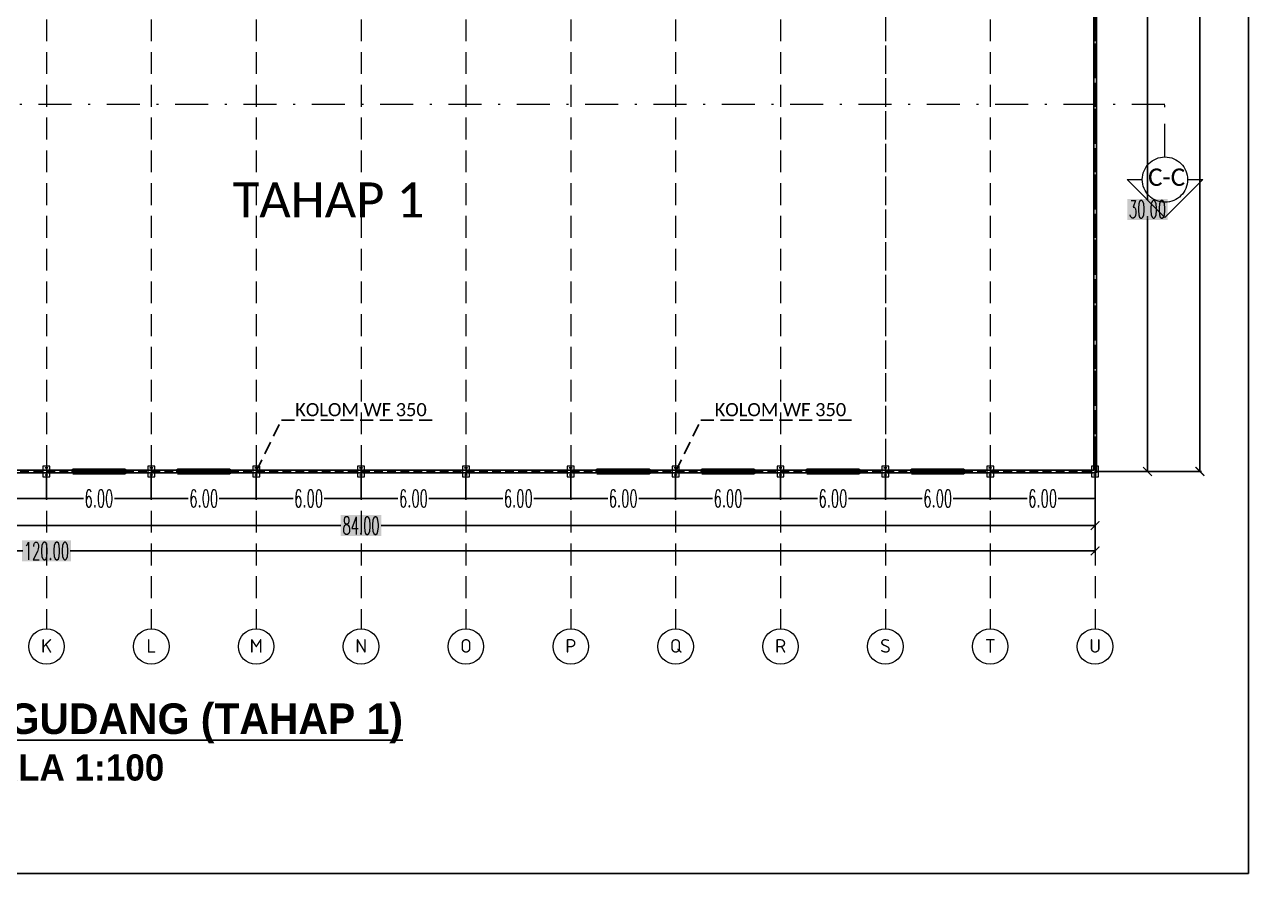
# Model space of a CAD drawing. Header units: millimetres. Extents: x 2175 to 3376, y 1504 to 1740.
# Drawn here: x 2659.9 to 2729.9, y 1584 to 1632.6 of the extents above; entities that cross this region are included whole.
import ezdxf

# ---------------------------------------------------------------- set-up
doc = ezdxf.new("R2010")
doc.units = ezdxf.units.MM
for name, pattern in [('DASHDOTX2', [50.8, 25.4, -12.7, 0, -12.7]), ('DASHED', [19.05, 12.7, -6.35]), ('HIDDEN', [0.375, 0.25, -0.125]), ('HIDDEN2', [0.1875, 0.125, -0.0625])]:
    doc.linetypes.add(name, pattern=pattern)
for name, color, linetype in [('FUR', 7, 'Continuous'), ('GR', 7, 'Continuous'), ('KOP TEKS', 1, 'Continuous')]:
    doc.layers.add(name, color=color, linetype=linetype)
for name, color, linetype, lineweight in [('Garis Dim', 131, 'DASHED', 9), ('GRS-TIPIS', 253, 'Continuous', 9), ('HAT', 8, 'Continuous', 9), ('Pondasi', 6, 'Continuous', 9)]:
    doc.layers.add(name, color=color, linetype=linetype, lineweight=lineweight)
doc.styles.add('-DIM2', font='simplex.shx', dxfattribs={"width": 0.55})
doc.styles.get("Standard").update_dxf_attribs({"font": 'arial.ttf'})
doc.dimstyles.new('DENAH KANTOR', dxfattribs={"dimtxt": 1, "dimasz": 0.05, "dimexe": 0.05, "dimexo": 0.05, "dimgap": 0.05, "dimtad": 0, "dimtih": 1, "dimtoh": 1, "dimzin": 0, "dimdsep": 46, "dimtxsty": '-DIM2', "dimblk": 'ARCHTICK', "dimcen": 0.3, "dimdle": 0.05, "dimclrd": 1, "dimclre": 1, "dimclrt": 7, "dimadec": 0, "dimazin": 0, "dimtfac": 1, "dimtix": 1, "dimtofl": 0, "dimtmove": 0, "dimatfit": 3, "dimldrblk": 'ARCHTICK', "dimfxl": 1, "dimtolj": 1, "dimtzin": 0, "dimarcsym": 0})
doc.dimstyles.new('DIMENSI WARNA 2.1', dxfattribs={"dimtxt": 1, "dimasz": 0.5, "dimexe": 0.1, "dimexo": 0.1, "dimgap": 0.05, "dimtad": 0, "dimtih": 1, "dimtoh": 1, "dimrnd": 0.0025, "dimzin": 0, "dimdsep": 46, "dimtxsty": '-DIM2', "dimblk": 'ARCHTICK', "dimcen": 0.1, "dimclrd": 1, "dimclre": 1, "dimclrt": 256, "dimadec": 0, "dimazin": 0, "dimtfac": 1, "dimtofl": 0, "dimtmove": 0, "dimatfit": 3, "dimldrblk": 'ARCHTICK', "dimfxl": 0.18, "dimtfill": 2, "dimtfillclr": 256, "dimtolj": 1, "dimtzin": 0, "dimarcsym": 0})

# ---------------------------------------------------------------- blocks, each defined once
blk = doc.blocks.new('_ArchTick')
at = {"color": 0, "linetype": 'ByBlock', "const_width": 0.15}
blk.add_lwpolyline([(-0.5, -0.5), (0.5, 0.5)], dxfattribs=at)
blk = doc.blocks.new('*D1117')
at = {"layer": 'Defpoints', "color": 0, "transparency": 16777216}
for p in [(2601.14, 1605.446), (2721.14, 1605.446), (2721.14, 1602.446)]:
    blk.add_point(p, dxfattribs=at)
at = {"layer": 'GR', "color": 1, "lineweight": -2, "transparency": 16777216}
for p, q in [((2601.14, 1605.346), (2601.14, 1602.346)), ((2721.14, 1605.346), (2721.14, 1602.346)), ((2601.14, 1602.446), (2659.78, 1602.446)), ((2721.14, 1602.446), (2662.5, 1602.446))]:
    blk.add_line(p, q, dxfattribs=at)
at = {"layer": 'GR', "color": 1, "lineweight": -2, "transparency": 16777216, "xscale": 0.5, "yscale": 0.5, "zscale": 0.5, "rotation": 180}
blk.add_blockref('_ArchTick', (2601.14, 1602.446), dxfattribs=at)
at = {"layer": 'GR', "color": 1, "lineweight": -2, "transparency": 16777216, "xscale": 0.5, "yscale": 0.5, "zscale": 0.5}
blk.add_blockref('_ArchTick', (2721.14, 1602.446), dxfattribs=at)
at = {"layer": 'GR', "color": 240, "transparency": 16777216, "insert": (2661.14, 1602.446), "char_height": 1, "attachment_point": 5, "style": '-DIM2', "bg_fill": 1, "box_fill_scale": 1.1, "bg_fill_color": 256, "bg_fill_true_color": 16180224, "bg_fill_transparency": 0}
blk.add_mtext('\\A1;120.00', dxfattribs=at)
blk = doc.blocks.new('*D1119')
at = {"layer": 'Defpoints', "color": 0, "transparency": 16777216}
for p in [(2637.14, 1605.446), (2721.14, 1605.446), (2637.14, 1603.896)]:
    blk.add_point(p, dxfattribs=at)
at = {"layer": 'GR', "color": 1, "lineweight": -2, "transparency": 16777216}
for p, q in [((2637.14, 1605.346), (2637.14, 1603.796)), ((2721.14, 1605.346), (2721.14, 1603.796)), ((2637.14, 1603.896), (2677.99, 1603.896)), ((2721.14, 1603.896), (2680.29, 1603.896))]:
    blk.add_line(p, q, dxfattribs=at)
at = {"layer": 'GR', "color": 1, "lineweight": -2, "transparency": 16777216, "xscale": 0.5, "yscale": 0.5, "zscale": 0.5, "rotation": 180}
blk.add_blockref('_ArchTick', (2637.14, 1603.896), dxfattribs=at)
at = {"layer": 'GR', "color": 1, "lineweight": -2, "transparency": 16777216, "xscale": 0.5, "yscale": 0.5, "zscale": 0.5}
blk.add_blockref('_ArchTick', (2721.14, 1603.896), dxfattribs=at)
at = {"layer": 'GR', "color": 240, "transparency": 16777216, "insert": (2679.14, 1603.896), "char_height": 1, "attachment_point": 5, "style": '-DIM2', "bg_fill": 1, "box_fill_scale": 1.1, "bg_fill_color": 256, "bg_fill_true_color": 16180224, "bg_fill_transparency": 0}
blk.add_mtext('\\A1;84.00', dxfattribs=at)
blk = doc.blocks.new('*D1162')
at = {"layer": 'Defpoints', "color": 0, "linetype": 'Continuous', "transparency": 16777216}
for p in [(2691.14, 1606.996), (2697.14, 1606.996), (2691.14, 1605.446)]:
    blk.add_point(p, dxfattribs=at)
at = {"layer": 'GR', "color": 1, "linetype": 'Continuous', "lineweight": -2, "transparency": 16777216}
for p, q in [((2691.14, 1606.946), (2691.14, 1605.396)), ((2697.14, 1606.946), (2697.14, 1605.396)), ((2691.09, 1605.446), (2693.252, 1605.446)), ((2697.19, 1605.446), (2695.028, 1605.446))]:
    blk.add_line(p, q, dxfattribs=at)
at = {"layer": 'GR', "color": 1, "linetype": 'Continuous', "lineweight": -2, "transparency": 16777216, "xscale": 0.05, "yscale": 0.05, "zscale": 0.05, "rotation": 180}
blk.add_blockref('_ArchTick', (2691.14, 1605.446), dxfattribs=at)
at = {"layer": 'GR', "color": 1, "linetype": 'Continuous', "lineweight": -2, "transparency": 16777216, "xscale": 0.05, "yscale": 0.05, "zscale": 0.05}
blk.add_blockref('_ArchTick', (2697.14, 1605.446), dxfattribs=at)
at = {"layer": 'GR', "color": 7, "linetype": 'Continuous', "transparency": 16777216, "insert": (2694.14, 1605.446), "char_height": 1, "attachment_point": 5, "style": '-DIM2'}
blk.add_mtext('\\A1;6.00', dxfattribs=at)
blk = doc.blocks.new('*D1163')
at = {"layer": 'Defpoints', "color": 0, "linetype": 'Continuous', "transparency": 16777216}
for p in [(2685.14, 1606.996), (2691.14, 1606.996), (2691.14, 1605.446)]:
    blk.add_point(p, dxfattribs=at)
at = {"layer": 'GR', "color": 1, "linetype": 'Continuous', "lineweight": -2, "transparency": 16777216}
for p, q in [((2685.14, 1606.946), (2685.14, 1605.396)), ((2691.14, 1606.946), (2691.14, 1605.396)), ((2685.09, 1605.446), (2687.252, 1605.446)), ((2691.19, 1605.446), (2689.028, 1605.446))]:
    blk.add_line(p, q, dxfattribs=at)
at = {"layer": 'GR', "color": 1, "linetype": 'Continuous', "lineweight": -2, "transparency": 16777216, "xscale": 0.05, "yscale": 0.05, "zscale": 0.05, "rotation": 180}
blk.add_blockref('_ArchTick', (2685.14, 1605.446), dxfattribs=at)
at = {"layer": 'GR', "color": 1, "linetype": 'Continuous', "lineweight": -2, "transparency": 16777216, "xscale": 0.05, "yscale": 0.05, "zscale": 0.05}
blk.add_blockref('_ArchTick', (2691.14, 1605.446), dxfattribs=at)
at = {"layer": 'GR', "color": 7, "linetype": 'Continuous', "transparency": 16777216, "insert": (2688.14, 1605.446), "char_height": 1, "attachment_point": 5, "style": '-DIM2'}
blk.add_mtext('\\A1;6.00', dxfattribs=at)
blk = doc.blocks.new('*D1164')
at = {"layer": 'Defpoints', "color": 0, "linetype": 'Continuous', "transparency": 16777216}
for p in [(2673.14, 1606.996), (2679.14, 1606.996), (2679.14, 1605.446)]:
    blk.add_point(p, dxfattribs=at)
at = {"layer": 'GR', "color": 1, "linetype": 'Continuous', "lineweight": -2, "transparency": 16777216}
for p, q in [((2673.14, 1606.946), (2673.14, 1605.396)), ((2679.14, 1606.946), (2679.14, 1605.396)), ((2673.09, 1605.446), (2675.252, 1605.446)), ((2679.19, 1605.446), (2677.028, 1605.446))]:
    blk.add_line(p, q, dxfattribs=at)
at = {"layer": 'GR', "color": 1, "linetype": 'Continuous', "lineweight": -2, "transparency": 16777216, "xscale": 0.05, "yscale": 0.05, "zscale": 0.05, "rotation": 180}
blk.add_blockref('_ArchTick', (2673.14, 1605.446), dxfattribs=at)
at = {"layer": 'GR', "color": 1, "linetype": 'Continuous', "lineweight": -2, "transparency": 16777216, "xscale": 0.05, "yscale": 0.05, "zscale": 0.05}
blk.add_blockref('_ArchTick', (2679.14, 1605.446), dxfattribs=at)
at = {"layer": 'GR', "color": 7, "linetype": 'Continuous', "transparency": 16777216, "insert": (2676.14, 1605.446), "char_height": 1, "attachment_point": 5, "style": '-DIM2'}
blk.add_mtext('\\A1;6.00', dxfattribs=at)
blk = doc.blocks.new('*D1165')
at = {"layer": 'Defpoints', "color": 0, "linetype": 'Continuous', "transparency": 16777216}
for p in [(2679.14, 1606.996), (2685.14, 1606.996), (2679.14, 1605.446)]:
    blk.add_point(p, dxfattribs=at)
at = {"layer": 'GR', "color": 1, "linetype": 'Continuous', "lineweight": -2, "transparency": 16777216}
for p, q in [((2679.14, 1606.946), (2679.14, 1605.396)), ((2685.14, 1606.946), (2685.14, 1605.396)), ((2679.09, 1605.446), (2681.252, 1605.446)), ((2685.19, 1605.446), (2683.028, 1605.446))]:
    blk.add_line(p, q, dxfattribs=at)
at = {"layer": 'GR', "color": 1, "linetype": 'Continuous', "lineweight": -2, "transparency": 16777216, "xscale": 0.05, "yscale": 0.05, "zscale": 0.05, "rotation": 180}
blk.add_blockref('_ArchTick', (2679.14, 1605.446), dxfattribs=at)
at = {"layer": 'GR', "color": 1, "linetype": 'Continuous', "lineweight": -2, "transparency": 16777216, "xscale": 0.05, "yscale": 0.05, "zscale": 0.05}
blk.add_blockref('_ArchTick', (2685.14, 1605.446), dxfattribs=at)
at = {"layer": 'GR', "color": 7, "linetype": 'Continuous', "transparency": 16777216, "insert": (2682.14, 1605.446), "char_height": 1, "attachment_point": 5, "style": '-DIM2'}
blk.add_mtext('\\A1;6.00', dxfattribs=at)
blk = doc.blocks.new('*D1167')
at = {"layer": 'Defpoints', "color": 0, "linetype": 'Continuous', "transparency": 16777216}
for p in [(2655.14, 1606.996), (2661.14, 1606.996), (2655.14, 1605.446)]:
    blk.add_point(p, dxfattribs=at)
at = {"layer": 'GR', "color": 1, "linetype": 'Continuous', "lineweight": -2, "transparency": 16777216}
for p, q in [((2655.14, 1606.946), (2655.14, 1605.396)), ((2661.14, 1606.946), (2661.14, 1605.396)), ((2655.09, 1605.446), (2657.252, 1605.446)), ((2661.19, 1605.446), (2659.028, 1605.446))]:
    blk.add_line(p, q, dxfattribs=at)
at = {"layer": 'GR', "color": 1, "linetype": 'Continuous', "lineweight": -2, "transparency": 16777216, "xscale": 0.05, "yscale": 0.05, "zscale": 0.05, "rotation": 180}
blk.add_blockref('_ArchTick', (2655.14, 1605.446), dxfattribs=at)
at = {"layer": 'GR', "color": 1, "linetype": 'Continuous', "lineweight": -2, "transparency": 16777216, "xscale": 0.05, "yscale": 0.05, "zscale": 0.05}
blk.add_blockref('_ArchTick', (2661.14, 1605.446), dxfattribs=at)
at = {"layer": 'GR', "color": 7, "linetype": 'Continuous', "transparency": 16777216, "insert": (2658.14, 1605.446), "char_height": 1, "attachment_point": 5, "style": '-DIM2'}
blk.add_mtext('\\A1;6.00', dxfattribs=at)
blk = doc.blocks.new('*D1168')
at = {"layer": 'Defpoints', "color": 0, "linetype": 'Continuous', "transparency": 16777216}
for p in [(2667.14, 1606.996), (2673.14, 1606.996), (2667.14, 1605.446)]:
    blk.add_point(p, dxfattribs=at)
at = {"layer": 'GR', "color": 1, "linetype": 'Continuous', "lineweight": -2, "transparency": 16777216}
for p, q in [((2667.14, 1606.946), (2667.14, 1605.396)), ((2673.14, 1606.946), (2673.14, 1605.396)), ((2667.09, 1605.446), (2669.252, 1605.446)), ((2673.19, 1605.446), (2671.028, 1605.446))]:
    blk.add_line(p, q, dxfattribs=at)
at = {"layer": 'GR', "color": 1, "linetype": 'Continuous', "lineweight": -2, "transparency": 16777216, "xscale": 0.05, "yscale": 0.05, "zscale": 0.05, "rotation": 180}
blk.add_blockref('_ArchTick', (2667.14, 1605.446), dxfattribs=at)
at = {"layer": 'GR', "color": 1, "linetype": 'Continuous', "lineweight": -2, "transparency": 16777216, "xscale": 0.05, "yscale": 0.05, "zscale": 0.05}
blk.add_blockref('_ArchTick', (2673.14, 1605.446), dxfattribs=at)
at = {"layer": 'GR', "color": 7, "linetype": 'Continuous', "transparency": 16777216, "insert": (2670.14, 1605.446), "char_height": 1, "attachment_point": 5, "style": '-DIM2'}
blk.add_mtext('\\A1;6.00', dxfattribs=at)
blk = doc.blocks.new('*D1169')
at = {"layer": 'Defpoints', "color": 0, "linetype": 'Continuous', "transparency": 16777216}
for p in [(2661.14, 1606.996), (2667.14, 1606.996), (2667.14, 1605.446)]:
    blk.add_point(p, dxfattribs=at)
at = {"layer": 'GR', "color": 1, "linetype": 'Continuous', "lineweight": -2, "transparency": 16777216}
for p, q in [((2661.14, 1606.946), (2661.14, 1605.396)), ((2667.14, 1606.946), (2667.14, 1605.396)), ((2661.09, 1605.446), (2663.252, 1605.446)), ((2667.19, 1605.446), (2665.028, 1605.446))]:
    blk.add_line(p, q, dxfattribs=at)
at = {"layer": 'GR', "color": 1, "linetype": 'Continuous', "lineweight": -2, "transparency": 16777216, "xscale": 0.05, "yscale": 0.05, "zscale": 0.05, "rotation": 180}
blk.add_blockref('_ArchTick', (2661.14, 1605.446), dxfattribs=at)
at = {"layer": 'GR', "color": 1, "linetype": 'Continuous', "lineweight": -2, "transparency": 16777216, "xscale": 0.05, "yscale": 0.05, "zscale": 0.05}
blk.add_blockref('_ArchTick', (2667.14, 1605.446), dxfattribs=at)
at = {"layer": 'GR', "color": 7, "linetype": 'Continuous', "transparency": 16777216, "insert": (2664.14, 1605.446), "char_height": 1, "attachment_point": 5, "style": '-DIM2'}
blk.add_mtext('\\A1;6.00', dxfattribs=at)
blk = doc.blocks.new('*D1170')
at = {"layer": 'Defpoints', "color": 0, "linetype": 'Continuous', "transparency": 16777216}
for p in [(2697.14, 1606.996), (2703.14, 1606.996), (2703.14, 1605.446)]:
    blk.add_point(p, dxfattribs=at)
at = {"layer": 'GR', "color": 1, "linetype": 'Continuous', "lineweight": -2, "transparency": 16777216}
for p, q in [((2697.14, 1606.946), (2697.14, 1605.396)), ((2703.14, 1606.946), (2703.14, 1605.396)), ((2697.09, 1605.446), (2699.252, 1605.446)), ((2703.19, 1605.446), (2701.028, 1605.446))]:
    blk.add_line(p, q, dxfattribs=at)
at = {"layer": 'GR', "color": 1, "linetype": 'Continuous', "lineweight": -2, "transparency": 16777216, "xscale": 0.05, "yscale": 0.05, "zscale": 0.05, "rotation": 180}
blk.add_blockref('_ArchTick', (2697.14, 1605.446), dxfattribs=at)
at = {"layer": 'GR', "color": 1, "linetype": 'Continuous', "lineweight": -2, "transparency": 16777216, "xscale": 0.05, "yscale": 0.05, "zscale": 0.05}
blk.add_blockref('_ArchTick', (2703.14, 1605.446), dxfattribs=at)
at = {"layer": 'GR', "color": 7, "linetype": 'Continuous', "transparency": 16777216, "insert": (2700.14, 1605.446), "char_height": 1, "attachment_point": 5, "style": '-DIM2'}
blk.add_mtext('\\A1;6.00', dxfattribs=at)
blk = doc.blocks.new('*D1171')
at = {"layer": 'Defpoints', "color": 0, "linetype": 'Continuous', "transparency": 16777216}
for p in [(2703.14, 1606.996), (2709.14, 1606.996), (2703.14, 1605.446)]:
    blk.add_point(p, dxfattribs=at)
at = {"layer": 'GR', "color": 1, "linetype": 'Continuous', "lineweight": -2, "transparency": 16777216}
for p, q in [((2703.14, 1606.946), (2703.14, 1605.396)), ((2709.14, 1606.946), (2709.14, 1605.396)), ((2703.09, 1605.446), (2705.252, 1605.446)), ((2709.19, 1605.446), (2707.028, 1605.446))]:
    blk.add_line(p, q, dxfattribs=at)
at = {"layer": 'GR', "color": 1, "linetype": 'Continuous', "lineweight": -2, "transparency": 16777216, "xscale": 0.05, "yscale": 0.05, "zscale": 0.05, "rotation": 180}
blk.add_blockref('_ArchTick', (2703.14, 1605.446), dxfattribs=at)
at = {"layer": 'GR', "color": 1, "linetype": 'Continuous', "lineweight": -2, "transparency": 16777216, "xscale": 0.05, "yscale": 0.05, "zscale": 0.05}
blk.add_blockref('_ArchTick', (2709.14, 1605.446), dxfattribs=at)
at = {"layer": 'GR', "color": 7, "linetype": 'Continuous', "transparency": 16777216, "insert": (2706.14, 1605.446), "char_height": 1, "attachment_point": 5, "style": '-DIM2'}
blk.add_mtext('\\A1;6.00', dxfattribs=at)
blk = doc.blocks.new('*D1172')
at = {"layer": 'Defpoints', "color": 0, "linetype": 'Continuous', "transparency": 16777216}
for p in [(2715.14, 1606.996), (2721.14, 1606.996), (2715.14, 1605.446)]:
    blk.add_point(p, dxfattribs=at)
at = {"layer": 'GR', "color": 1, "linetype": 'Continuous', "lineweight": -2, "transparency": 16777216}
for p, q in [((2715.14, 1606.946), (2715.14, 1605.396)), ((2721.14, 1606.946), (2721.14, 1605.396)), ((2715.09, 1605.446), (2717.252, 1605.446)), ((2721.19, 1605.446), (2719.028, 1605.446))]:
    blk.add_line(p, q, dxfattribs=at)
at = {"layer": 'GR', "color": 1, "linetype": 'Continuous', "lineweight": -2, "transparency": 16777216, "xscale": 0.05, "yscale": 0.05, "zscale": 0.05, "rotation": 180}
blk.add_blockref('_ArchTick', (2715.14, 1605.446), dxfattribs=at)
at = {"layer": 'GR', "color": 1, "linetype": 'Continuous', "lineweight": -2, "transparency": 16777216, "xscale": 0.05, "yscale": 0.05, "zscale": 0.05}
blk.add_blockref('_ArchTick', (2721.14, 1605.446), dxfattribs=at)
at = {"layer": 'GR', "color": 7, "linetype": 'Continuous', "transparency": 16777216, "insert": (2718.14, 1605.446), "char_height": 1, "attachment_point": 5, "style": '-DIM2'}
blk.add_mtext('\\A1;6.00', dxfattribs=at)
blk = doc.blocks.new('*D1173')
at = {"layer": 'Defpoints', "color": 0, "linetype": 'Continuous', "transparency": 16777216}
for p in [(2709.14, 1606.996), (2715.14, 1606.996), (2715.14, 1605.446)]:
    blk.add_point(p, dxfattribs=at)
at = {"layer": 'GR', "color": 1, "linetype": 'Continuous', "lineweight": -2, "transparency": 16777216}
for p, q in [((2709.14, 1606.946), (2709.14, 1605.396)), ((2715.14, 1606.946), (2715.14, 1605.396)), ((2709.09, 1605.446), (2711.252, 1605.446)), ((2715.19, 1605.446), (2713.028, 1605.446))]:
    blk.add_line(p, q, dxfattribs=at)
at = {"layer": 'GR', "color": 1, "linetype": 'Continuous', "lineweight": -2, "transparency": 16777216, "xscale": 0.05, "yscale": 0.05, "zscale": 0.05, "rotation": 180}
blk.add_blockref('_ArchTick', (2709.14, 1605.446), dxfattribs=at)
at = {"layer": 'GR', "color": 1, "linetype": 'Continuous', "lineweight": -2, "transparency": 16777216, "xscale": 0.05, "yscale": 0.05, "zscale": 0.05}
blk.add_blockref('_ArchTick', (2715.14, 1605.446), dxfattribs=at)
at = {"layer": 'GR', "color": 7, "linetype": 'Continuous', "transparency": 16777216, "insert": (2712.14, 1605.446), "char_height": 1, "attachment_point": 5, "style": '-DIM2'}
blk.add_mtext('\\A1;6.00', dxfattribs=at)
blk = doc.blocks.new('*D915')
at = {"layer": 'Defpoints', "color": 0, "transparency": 16777216}
for p in [(2721.14, 1636.996), (2721.14, 1606.996), (2724.14, 1606.996)]:
    blk.add_point(p, dxfattribs=at)
at = {"layer": 'GR', "color": 1, "lineweight": -2, "transparency": 16777216}
for p, q in [((2721.24, 1636.996), (2724.24, 1636.996)), ((2724.14, 1636.996), (2724.14, 1622.546)), ((2724.14, 1606.996), (2724.14, 1621.446)), ((2721.24, 1606.996), (2724.24, 1606.996))]:
    blk.add_line(p, q, dxfattribs=at)
at = {"layer": 'GR', "color": 1, "lineweight": -2, "transparency": 16777216, "xscale": 0.5, "yscale": 0.5, "zscale": 0.5}
for p, rotation in [((2724.14, 1636.996), 90), ((2724.14, 1606.996), 270)]:
    blk.add_blockref('_ArchTick', p, dxfattribs=dict(at, rotation=rotation))
at = {"layer": 'GR', "color": 240, "transparency": 16777216, "insert": (2724.14, 1621.996), "char_height": 1, "attachment_point": 5, "style": '-DIM2', "bg_fill": 1, "box_fill_scale": 1.1, "bg_fill_color": 256, "bg_fill_true_color": 16180224, "bg_fill_transparency": 0}
blk.add_mtext('\\A1;30.00', dxfattribs=at)
blk = doc.blocks.new('*D916')
at = {"layer": 'Defpoints', "color": 0, "transparency": 16777216}
for p in [(2724.14, 1666.996), (2724.14, 1606.996), (2727.14, 1606.996)]:
    blk.add_point(p, dxfattribs=at)
at = {"layer": 'GR', "color": 1, "lineweight": -2, "transparency": 16777216}
for p, q in [((2724.24, 1666.996), (2727.24, 1666.996)), ((2727.14, 1666.996), (2727.14, 1637.546)), ((2727.14, 1606.996), (2727.14, 1636.446)), ((2724.24, 1606.996), (2727.24, 1606.996))]:
    blk.add_line(p, q, dxfattribs=at)
at = {"layer": 'GR', "color": 1, "lineweight": -2, "transparency": 16777216, "xscale": 0.5, "yscale": 0.5, "zscale": 0.5}
for p, rotation in [((2727.14, 1666.996), 90), ((2727.14, 1606.996), 270)]:
    blk.add_blockref('_ArchTick', p, dxfattribs=dict(at, rotation=rotation))
at = {"layer": 'GR', "color": 240, "transparency": 16777216, "insert": (2727.14, 1636.996), "char_height": 1, "attachment_point": 5, "style": '-DIM2', "bg_fill": 1, "box_fill_scale": 1.1, "bg_fill_color": 256, "bg_fill_true_color": 16180224, "bg_fill_transparency": 0}
blk.add_mtext('\\A1;60.00', dxfattribs=at)
blk = doc.blocks.new('WF300')
at = {"layer": 'Pondasi'}
for p, q in [((4219.408, -132.102), (4219.418, -132.102)), ((4219.418, -131.977), (4219.418, -132.102)), ((4219.418, -132.034), (4219.698, -132.034)), ((4219.418, -132.044), (4219.698, -132.044)), ((4219.558, -132.044), (4219.558, -132.034)), ((4219.698, -132.102), (4219.698, -131.977)), ((4219.698, -132.102), (4219.708, -132.102))]:
    blk.add_line(p, q, dxfattribs=at)
blk.add_lwpolyline([(4219.783, -132.189), (4219.783, -131.889), (4219.333, -131.889), (4219.333, -132.189)], close=True, dxfattribs=at)
for points in [[(4219.418, -131.977), (4219.408, -131.977), (4219.408, -132.102)], [(4219.708, -132.102), (4219.708, -131.977), (4219.698, -131.977)]]:
    blk.add_lwpolyline(points, dxfattribs=at)

msp = doc.modelspace()

# ---------------------------------------------------------------- linework, layer by layer
at = {"linetype": 'HIDDEN', "ltscale": 3}
for points in [[(2673.14, 1606.996), (2674.582, 1609.937), (2683.582, 1609.937)], [(2697.14, 1606.996), (2698.582, 1609.937), (2707.582, 1609.937)]]:
    msp.add_lwpolyline(points, dxfattribs=at)
at = {"layer": 'FUR', "color": 251, "linetype": 'HIDDEN2', "lineweight": 0, "ltscale": 10, "true_color": 0x67696c}
for p, q in [((2661.14, 1675.996), (2661.14, 1597.996)), ((2667.14, 1675.996), (2667.14, 1597.996)), ((2673.14, 1675.996), (2673.14, 1597.996)), ((2679.14, 1675.996), (2679.14, 1597.996)), ((2685.14, 1675.996), (2685.14, 1597.996)), ((2691.14, 1675.996), (2691.14, 1597.996)), ((2697.14, 1675.996), (2697.14, 1597.996)), ((2703.14, 1675.996), (2703.14, 1597.996)), ((2709.14, 1675.996), (2709.14, 1597.996)), ((2715.14, 1675.996), (2715.14, 1597.996)), ((2721.14, 1675.996), (2721.14, 1597.996))]:
    msp.add_line(p, q, dxfattribs=at)
at = {"layer": 'FUR', "color": 251, "lineweight": 0, "ltscale": 10, "true_color": 0x67696c}
for centre in [(2661.14, 1596.98), (2667.14, 1596.98), (2673.14, 1596.98), (2679.14, 1596.98), (2685.14, 1596.98), (2691.14, 1596.98), (2697.14, 1596.98), (2703.14, 1596.98), (2709.14, 1596.98), (2715.14, 1596.98), (2721.14, 1596.98)]:
    msp.add_circle(centre, 1.016, dxfattribs=at)
at = {"layer": 'Garis Dim', "linetype": 'DASHDOTX2', "ltscale": 0.075}
msp.add_lwpolyline([(2725.14, 1624.996), (2725.14, 1627.996), (2597.14, 1627.996), (2597.14, 1624.996)], dxfattribs=at)
at = {"layer": 'Garis Dim'}
msp.add_lwpolyline([(2726.436, 1623.7), (2727.3, 1623.7), (2725.14, 1621.54), (2722.98, 1623.7), (2723.844, 1623.7)], dxfattribs=at)
msp.add_circle((2725.14, 1623.7), 1.296, dxfattribs=at)
at = {"layer": 'GR', "color": 252, "linetype": 'HIDDEN', "lineweight": 0, "ltscale": 5, "true_color": 0x929696}
msp.add_line((2709.14, 1666.996), (2709.14, 1606.996), dxfattribs=at)
at = {"layer": 'GR', "color": 144, "true_color": 0x00629d}
for points in [[(2637.065, 1637.071), (2637.065, 1606.921), (2721.215, 1606.921), (2721.215, 1637.071)], [(2637.215, 1636.921), (2637.215, 1607.071), (2721.065, 1607.071), (2721.065, 1636.921)]]:
    msp.add_lwpolyline(points, close=True, dxfattribs=at)
at = {"layer": 'GR', "color": 0, "lineweight": 50}
for points in [[(2662.64, 1606.921), (2665.64, 1606.921), (2665.64, 1607.071), (2662.64, 1607.071)], [(2668.64, 1606.921), (2671.64, 1606.921), (2671.64, 1607.071), (2668.64, 1607.071)], [(2692.64, 1606.921), (2695.64, 1606.921), (2695.64, 1607.071), (2692.64, 1607.071)], [(2698.64, 1606.921), (2701.64, 1606.921), (2701.64, 1607.071), (2698.64, 1607.071)], [(2704.64, 1606.921), (2707.64, 1606.921), (2707.64, 1607.071), (2704.64, 1607.071)], [(2710.64, 1606.921), (2713.64, 1606.921), (2713.64, 1607.071), (2710.64, 1607.071)]]:
    msp.add_lwpolyline(points, close=True, dxfattribs=at)
at = {"layer": 'GRS-TIPIS', "linetype": 'HIDDEN', "ltscale": 2}
msp.add_lwpolyline([(2637.14, 1636.996), (2637.14, 1606.996), (2721.14, 1606.996), (2721.14, 1636.996)], close=True, dxfattribs=at)
at = {"layer": 'KOP TEKS', "color": 2}
msp.add_lwpolyline([(2729.921, 1583.985), (2729.921, 1681.172), (2592.471, 1681.172), (2592.471, 1583.985)], close=True, dxfattribs=at)

# ---------------------------------------------------------------- block references
at = {"layer": 'HAT', "xscale": 1.333333333319186, "yscale": 1.333333333319186, "zscale": 1.333333333319186, "rotation": 269.9999999260696}
for p in [(2837.193, 7233.073), (2843.193, 7233.073), (2849.193, 7233.073), (2855.193, 7233.073), (2861.193, 7233.073), (2867.193, 7233.073), (2873.193, 7233.073), (2879.193, 7233.073), (2885.193, 7233.073), (2891.193, 7233.073), (2897.193, 7233.073)]:
    msp.add_blockref('WF300', p, dxfattribs=at)

# ---------------------------------------------------------------- texts
at = {"attachment_point": 1}
for s, insert, char_height, width in [('\\pxqc;{\\fCalibri Light|b0|i0|c0|p34;C-C}', (2723.34, 1624.334), 0.9907, 3.78803), ('\\pxqc;{\\fCalibri Light|b0|i0|c0|p34;TAHAP 1}', (2668.597, 1623.537), 2, 17.36003), ('\\pxqc;{\\fCalibri Light|b0|i0|c0|p34;KOLOM WF 350}', (2674.858, 1610.907), 0.75, 8.5537), ('\\pxqc;{\\fCalibri Light|b0|i0|c0|p34;KOLOM WF 350}', (2698.858, 1610.907), 0.75, 8.5537), ('\\pxsm1,qc;{\\fBritannic Bold|b0|i0|c0|p34;\\H0.47681x;\\LRENC. KOLOM GUDANG (TAHAP 1)\\H2.09728x;\\P\\H0.40869x;\\lSKALA 1:100}', (2627.45, 1593.721), 3.67023, 68.26645)]:
    msp.add_mtext(s, dxfattribs=dict(at, insert=insert, char_height=char_height, width=width))
at = {"color": 251, "char_height": 0.77673, "width": 2.96987, "attachment_point": 1}
for s, insert in [('\\pxqc;{\\fISOCPEUR|b0|i0|c0|p34;K}', (2659.662, 1597.401)), ('\\pxqc;{\\fISOCPEUR|b0|i0|c0|p34;L}', (2665.662, 1597.401)), ('\\pxqc;{\\fISOCPEUR|b0|i0|c0|p34;M}', (2671.662, 1597.401)), ('\\pxqc;{\\fISOCPEUR|b0|i0|c0|p34;N}', (2677.662, 1597.401)), ('\\pxqc;{\\fISOCPEUR|b0|i0|c0|p34;O}', (2683.662, 1597.401)), ('\\pxqc;{\\fISOCPEUR|b0|i0|c0|p34;P}', (2689.662, 1597.401)), ('\\pxqc;{\\fISOCPEUR|b0|i0|c0|p34;Q}', (2695.662, 1597.401)), ('\\pxqc;{\\fISOCPEUR|b0|i0|c0|p34;R}', (2701.662, 1597.401)), ('\\pxqc;{\\fISOCPEUR|b0|i0|c0|p34;S}', (2707.662, 1597.401)), ('\\pxqc;{\\fISOCPEUR|b0|i0|c0|p34;T}', (2713.662, 1597.401)), ('\\pxqc;{\\fISOCPEUR|b0|i0|c0|p34;U}', (2719.662, 1597.401))]:
    msp.add_mtext(s, dxfattribs=dict(at, insert=insert))

# ---------------------------------------------------------------- dimensions: what is measured, and where the dimension line sits
at = {"layer": 'GR'}
for base, p1, p2, angle, picture, middle in [((2727.14, 1606.996), (2724.14, 1666.996), (2724.14, 1606.996), 90, '*D916', (2727.14, 1636.996)), ((2724.14, 1606.996), (2721.14, 1636.996), (2721.14, 1606.996), 90, '*D915', (2724.14, 1621.996)), ((2637.14, 1603.896), (2721.14, 1605.446), (2637.14, 1605.446), 180, '*D1119', (2679.14, 1603.896))]:
    dim = msp.add_linear_dim(base=base, p1=p1, p2=p2, angle=angle, dimstyle='DIMENSI WARNA 2.1', dxfattribs=at)
    dim.commit()
    dim.dimension.update_dxf_attribs({"geometry": picture, "text_midpoint": middle})
at = {"layer": 'GR', "linetype": 'Continuous'}
for base, p1, p2, picture, middle in [((2655.14, 1605.446), (2661.14, 1606.996), (2655.14, 1606.996), '*D1167', (2658.14, 1605.446)), ((2667.14, 1605.446), (2673.14, 1606.996), (2667.14, 1606.996), '*D1168', (2670.14, 1605.446)), ((2679.14, 1605.446), (2685.14, 1606.996), (2679.14, 1606.996), '*D1165', (2682.14, 1605.446)), ((2691.14, 1605.446), (2697.14, 1606.996), (2691.14, 1606.996), '*D1162', (2694.14, 1605.446)), ((2703.14, 1605.446), (2709.14, 1606.996), (2703.14, 1606.996), '*D1171', (2706.14, 1605.446)), ((2715.14, 1605.446), (2721.14, 1606.996), (2715.14, 1606.996), '*D1172', (2718.14, 1605.446))]:
    dim = msp.add_linear_dim(base=base, p1=p1, p2=p2, angle=180, dimstyle='DENAH KANTOR', dxfattribs=at)
    dim.commit()
    dim.dimension.update_dxf_attribs({"geometry": picture, "text_midpoint": middle})
for base, p1, p2, picture, middle in [((2667.14, 1605.446), (2661.14, 1606.996), (2667.14, 1606.996), '*D1169', (2664.14, 1605.446)), ((2679.14, 1605.446), (2673.14, 1606.996), (2679.14, 1606.996), '*D1164', (2676.14, 1605.446)), ((2691.14, 1605.446), (2685.14, 1606.996), (2691.14, 1606.996), '*D1163', (2688.14, 1605.446)), ((2703.14, 1605.446), (2697.14, 1606.996), (2703.14, 1606.996), '*D1170', (2700.14, 1605.446)), ((2715.14, 1605.446), (2709.14, 1606.996), (2715.14, 1606.996), '*D1173', (2712.14, 1605.446))]:
    dim = msp.add_linear_dim(base=base, p1=p1, p2=p2, dimstyle='DENAH KANTOR', dxfattribs=at)
    dim.commit()
    dim.dimension.update_dxf_attribs({"geometry": picture, "text_midpoint": middle})
at = {"layer": 'GR'}
dim = msp.add_linear_dim(base=(2721.14, 1602.446), p1=(2601.14, 1605.446), p2=(2721.14, 1605.446), dimstyle='DIMENSI WARNA 2.1', dxfattribs=at)
dim.commit()
dim.dimension.update_dxf_attribs({"geometry": '*D1117', "text_midpoint": (2661.14, 1602.446)})

doc.saveas('drawing.dxf')
